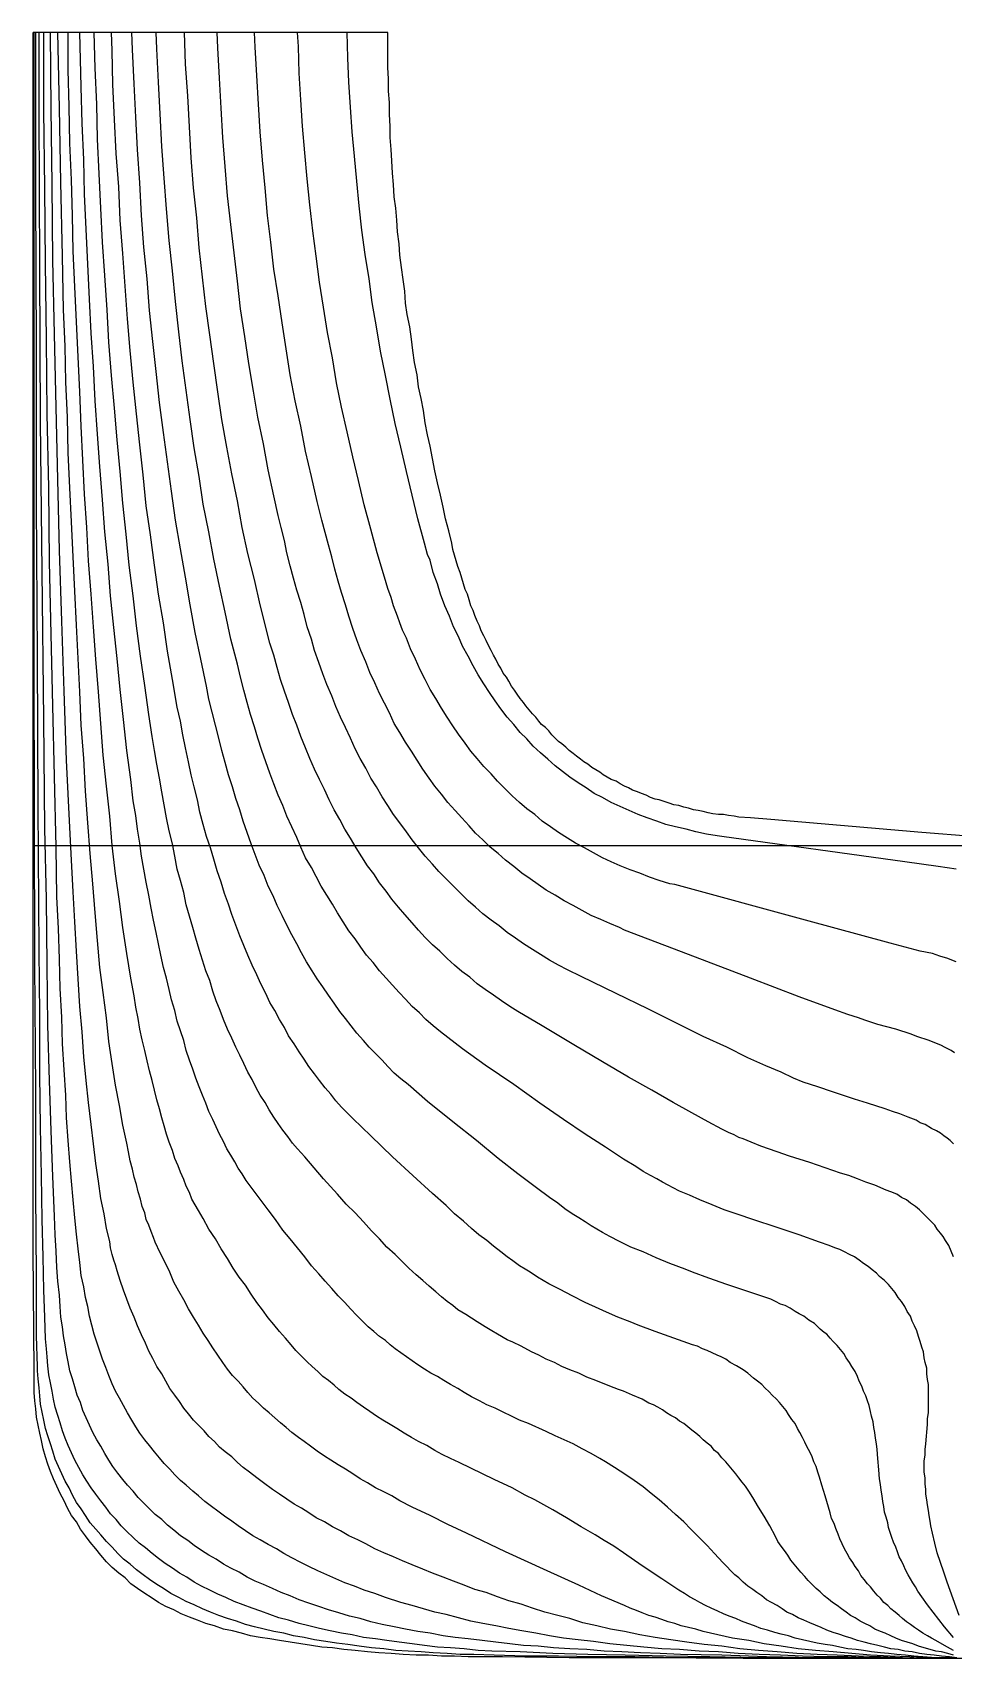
# Model space of a CAD drawing. Header units: metres. Extents: x -11.6 to 11.6, y 0 to 20.
# Drawn here: x -11.56 to -0.23, y 0 to 20 of the extents above; entities that cross this region are included whole.
import ezdxf

# ---------------------------------------------------------------- set-up
doc = ezdxf.new("R2010")
doc.units = ezdxf.units.M

msp = doc.modelspace()

# ---------------------------------------------------------------- linework, layer by layer
at = {"layer": 'EDGES', "color": 253}
for points in [[(-7.19, 20), (-7.26, 20), (-7.33, 20), (-7.4, 20), (-7.47, 20), (-7.53, 20), (-7.6, 20), (-7.66, 20), (-7.73, 20), (-7.79, 20), (-7.85, 20), (-7.91, 20), (-7.97, 20), (-8.03, 20), (-8.09, 20), (-8.15, 20), (-8.21, 20), (-8.26, 20), (-8.32, 20), (-8.37, 20), (-8.43, 20), (-8.48, 20), (-8.53, 20), (-8.58, 20), (-8.63, 20), (-8.68, 20), (-8.73, 20), (-8.78, 20), (-8.83, 20), (-8.87, 20), (-8.92, 20), (-8.97, 20), (-9.01, 20), (-9.06, 20), (-9.1, 20), (-9.14, 20), (-9.18, 20), (-9.23, 20), (-9.27, 20), (-9.31, 20), (-9.35, 20), (-9.39, 20), (-9.42, 20), (-9.46, 20), (-9.5, 20), (-9.54, 20), (-9.57, 20), (-9.61, 20), (-9.64, 20), (-9.68, 20), (-9.71, 20), (-9.74, 20), (-9.78, 20), (-9.81, 20), (-9.84, 20), (-9.87, 20), (-9.9, 20), (-9.93, 20), (-9.96, 20), (-9.99, 20), (-10.02, 20), (-10.05, 20), (-10.07, 20), (-10.1, 20), (-10.13, 20), (-10.15, 20), (-10.18, 20), (-10.21, 20), (-10.23, 20), (-10.25, 20), (-10.28, 20), (-10.3, 20), (-10.33, 20), (-10.35, 20), (-10.37, 20), (-10.39, 20), (-10.41, 20), (-10.44, 20), (-10.46, 20), (-10.48, 20), (-10.5, 20), (-10.52, 20), (-10.54, 20), (-10.56, 20), (-10.58, 20), (-10.61, 20), (-10.65, 20), (-10.68, 20), (-10.71, 20), (-10.75, 20), (-10.78, 20), (-10.81, 20), (-10.83, 20), (-10.86, 20), (-10.89, 20), (-10.91, 20), (-10.94, 20), (-10.96, 20), (-10.98, 20), (-11.01, 20), (-11.03, 20), (-11.05, 20), (-11.07, 20), (-11.09, 20), (-11.1, 20), (-11.12, 20), (-11.14, 20), (-11.15, 20), (-11.17, 20), (-11.19, 20), (-11.2, 20), (-11.21, 20), (-11.23, 20), (-11.24, 20), (-11.25, 20), (-11.27, 20), (-11.28, 20), (-11.3, 20), (-11.32, 20), (-11.34, 20), (-11.36, 20), (-11.38, 20), (-11.39, 20), (-11.41, 20), (-11.42, 20), (-11.43, 20), (-11.45, 20), (-11.46, 20), (-11.47, 20), (-11.48, 20), (-11.48, 20), (-11.49, 20), (-11.5, 20), (-11.51, 20), (-11.51, 20), (-11.52, 20), (-11.52, 20), (-11.53, 20), (-11.53, 20), (-11.53, 20), (-11.54, 20), (-11.54, 20), (-11.54, 20), (-11.54, 20), (-11.55, 20), (-11.55, 20), (-11.55, 20), (-11.55, 20), (-11.55, 20)], [(0, 10.11), (-0.62, 10.16), (-2.48, 10.32), (-2.73, 10.34), (-2.87, 10.35), (-2.93, 10.36), (-3, 10.37), (-3.06, 10.38), (-3.12, 10.38), (-3.19, 10.39), (-3.25, 10.4), (-3.31, 10.42), (-3.37, 10.43), (-3.43, 10.44), (-3.49, 10.46), (-3.55, 10.47), (-3.61, 10.49), (-3.67, 10.5), (-3.73, 10.52), (-3.79, 10.54), (-3.85, 10.56), (-3.9, 10.57), (-3.96, 10.59), (-4.01, 10.62), (-4.07, 10.64), (-4.12, 10.66), (-4.18, 10.68), (-4.23, 10.71), (-4.28, 10.73), (-4.33, 10.76), (-4.38, 10.79), (-4.44, 10.81), (-4.49, 10.84), (-4.54, 10.87), (-4.58, 10.9), (-4.63, 10.93), (-4.68, 10.96), (-4.73, 11), (-4.78, 11.03), (-4.82, 11.06), (-4.87, 11.1), (-4.91, 11.13), (-4.96, 11.17), (-5, 11.21), (-5.05, 11.25), (-5.09, 11.28), (-5.13, 11.32), (-5.17, 11.36), (-5.21, 11.41), (-5.25, 11.45), (-5.3, 11.49), (-5.33, 11.53), (-5.37, 11.58), (-5.41, 11.62), (-5.45, 11.67), (-5.49, 11.72), (-5.52, 11.76), (-5.56, 11.81), (-5.6, 11.86), (-5.63, 11.91), (-5.67, 11.96), (-5.7, 12.02), (-5.73, 12.07), (-5.77, 12.12), (-5.8, 12.18), (-5.83, 12.23), (-5.86, 12.29), (-5.89, 12.34), (-5.92, 12.4), (-5.95, 12.46), (-5.98, 12.52), (-6.01, 12.58), (-6.04, 12.64), (-6.06, 12.7), (-6.09, 12.76), (-6.12, 12.83), (-6.14, 12.89), (-6.17, 12.95), (-6.19, 13.02), (-6.21, 13.09), (-6.24, 13.15), (-6.26, 13.22), (-6.28, 13.29), (-6.3, 13.36), (-6.33, 13.43), (-6.35, 13.5), (-6.37, 13.57), (-6.39, 13.64), (-6.4, 13.72), (-6.44, 13.87), (-6.48, 14.02), (-6.51, 14.16), (-6.54, 14.31), (-6.58, 14.46), (-6.61, 14.61), (-6.64, 14.76), (-6.67, 14.91), (-6.7, 15.05), (-6.73, 15.2), (-6.75, 15.35), (-6.78, 15.5), (-6.81, 15.64), (-6.83, 15.79), (-6.86, 15.94), (-6.88, 16.09), (-6.9, 16.23), (-6.92, 16.38), (-6.95, 16.53), (-6.97, 16.67), (-6.98, 16.82), (-7, 16.96), (-7.02, 17.11), (-7.04, 17.26), (-7.05, 17.4), (-7.07, 17.55), (-7.08, 17.69), (-7.09, 17.84), (-7.11, 17.98), (-7.12, 18.13), (-7.13, 18.27), (-7.14, 18.42), (-7.15, 18.56), (-7.16, 18.71), (-7.16, 18.85), (-7.17, 18.99), (-7.17, 19.14), (-7.18, 19.28), (-7.18, 19.43), (-7.19, 19.57), (-7.19, 19.71), (-7.19, 19.86), (-7.19, 20)]]:
    msp.add_lwpolyline(points, dxfattribs=at)
at = {"layer": 'GRID', "color": 2}
msp.add_lwpolyline([(-11.56, 10), (11.56, 10)], dxfattribs=at)
at = {"layer": 'ST17', "color": 80}
msp.add_lwpolyline([(-0.23, 4.94), (-0.26, 5.01), (-0.29, 5.08), (-0.33, 5.14), (-0.36, 5.19), (-0.39, 5.23), (-0.43, 5.28), (-0.46, 5.33), (-0.5, 5.37), (-0.55, 5.42), (-0.6, 5.47), (-0.65, 5.52), (-0.7, 5.56), (-0.76, 5.6), (-0.81, 5.64), (-0.87, 5.67), (-0.93, 5.71), (-1, 5.74), (-1.06, 5.76), (-1.2, 5.82), (-1.31, 5.86), (-1.41, 5.9), (-1.52, 5.94), (-1.62, 5.97), (-2, 6.1), (-2.25, 6.18), (-2.4, 6.23), (-2.6, 6.3), (-2.72, 6.35), (-2.82, 6.39), (-2.87, 6.41), (-2.93, 6.44), (-3, 6.47), (-3.08, 6.51), (-3.25, 6.6), (-3.45, 6.71), (-3.68, 6.84), (-3.94, 6.99), (-4.23, 7.15), (-4.55, 7.34), (-4.9, 7.55), (-5.29, 7.78), (-5.59, 7.96), (-5.69, 8.02), (-5.79, 8.09), (-5.89, 8.16), (-5.99, 8.23), (-6.09, 8.3), (-6.18, 8.38), (-6.28, 8.45), (-6.37, 8.53), (-6.46, 8.61), (-6.55, 8.7), (-6.64, 8.78), (-6.73, 8.87), (-6.81, 8.96), (-6.89, 9.05), (-6.98, 9.15), (-7.06, 9.24), (-7.14, 9.34), (-7.21, 9.44), (-7.29, 9.54), (-7.36, 9.65), (-7.44, 9.75), (-7.51, 9.86), (-7.58, 9.97), (-7.65, 10.09), (-7.72, 10.2), (-7.78, 10.32), (-7.85, 10.44), (-7.91, 10.56), (-7.97, 10.69), (-8.03, 10.81), (-8.09, 10.94), (-8.15, 11.07), (-8.2, 11.2), (-8.26, 11.34), (-8.31, 11.48), (-8.36, 11.61), (-8.41, 11.76), (-8.46, 11.9), (-8.51, 12.04), (-8.55, 12.19), (-8.59, 12.34), (-8.64, 12.49), (-8.68, 12.65), (-8.72, 12.8), (-8.76, 12.96), (-8.83, 13.27), (-8.91, 13.59), (-8.98, 13.91), (-9.04, 14.24), (-9.11, 14.57), (-9.17, 14.9), (-9.23, 15.24), (-9.28, 15.58), (-9.33, 15.93), (-9.38, 16.28), (-9.43, 16.63), (-9.47, 16.99), (-9.51, 17.35), (-9.54, 17.72), (-9.58, 18.09), (-9.61, 18.46), (-9.63, 18.84), (-9.65, 19.22), (-9.68, 19.61), (-9.69, 20)], dxfattribs=at)
at = {"layer": 'ST18', "color": 80}
msp.add_lwpolyline([(-0.16, 0.53), (-0.31, 0.94), (-0.35, 1.06), (-0.39, 1.18), (-0.43, 1.3), (-0.46, 1.42), (-0.49, 1.54), (-0.51, 1.63), (-0.52, 1.69), (-0.53, 1.76), (-0.54, 1.82), (-0.55, 1.89), (-0.56, 1.95), (-0.57, 2.02), (-0.57, 2.08), (-0.58, 2.15), (-0.58, 2.22), (-0.59, 2.29), (-0.59, 2.36), (-0.59, 2.43), (-0.58, 2.5), (-0.58, 2.57), (-0.57, 2.64), (-0.55, 2.88), (-0.55, 2.95), (-0.54, 3.02), (-0.54, 3.09), (-0.54, 3.16), (-0.54, 3.23), (-0.54, 3.3), (-0.54, 3.37), (-0.55, 3.43), (-0.56, 3.5), (-0.56, 3.57), (-0.58, 3.64), (-0.59, 3.7), (-0.6, 3.77), (-0.62, 3.83), (-0.64, 3.9), (-0.66, 3.96), (-0.68, 4.03), (-0.71, 4.09), (-0.74, 4.15), (-0.76, 4.21), (-0.8, 4.27), (-0.83, 4.33), (-0.87, 4.39), (-0.91, 4.44), (-0.95, 4.5), (-0.99, 4.55), (-1.03, 4.6), (-1.08, 4.65), (-1.14, 4.7), (-1.18, 4.74), (-1.23, 4.78), (-1.28, 4.82), (-1.34, 4.86), (-1.39, 4.9), (-1.45, 4.94), (-1.51, 4.97), (-1.57, 5), (-1.63, 5.03), (-1.69, 5.05), (-1.76, 5.08), (-1.88, 5.12), (-2.13, 5.21), (-2.4, 5.3), (-2.7, 5.4), (-2.88, 5.46), (-3.05, 5.52), (-3.2, 5.58), (-3.35, 5.64), (-3.48, 5.7), (-3.6, 5.75), (-3.68, 5.79), (-3.74, 5.82), (-3.81, 5.86), (-3.88, 5.9), (-3.96, 5.94), (-4.05, 5.99), (-4.14, 6.05), (-4.29, 6.14), (-4.51, 6.29), (-4.76, 6.45), (-5.03, 6.63), (-5.32, 6.83), (-5.64, 7.06), (-5.99, 7.3), (-6.27, 7.5), (-6.36, 7.57), (-6.45, 7.64), (-6.54, 7.71), (-6.63, 7.78), (-6.72, 7.86), (-6.8, 7.94), (-6.89, 8.02), (-6.97, 8.11), (-7.05, 8.19), (-7.13, 8.28), (-7.21, 8.37), (-7.29, 8.46), (-7.37, 8.56), (-7.45, 8.65), (-7.52, 8.75), (-7.59, 8.85), (-7.67, 8.95), (-7.74, 9.06), (-7.81, 9.17), (-7.87, 9.28), (-7.94, 9.39), (-8.01, 9.5), (-8.07, 9.62), (-8.13, 9.73), (-8.2, 9.85), (-8.26, 9.98), (-8.31, 10.1), (-8.37, 10.23), (-8.43, 10.36), (-8.48, 10.49), (-8.54, 10.62), (-8.59, 10.76), (-8.64, 10.89), (-8.69, 11.03), (-8.74, 11.17), (-8.79, 11.32), (-8.83, 11.46), (-8.88, 11.61), (-8.92, 11.76), (-8.96, 11.91), (-9, 12.07), (-9.04, 12.23), (-9.12, 12.54), (-9.19, 12.87), (-9.26, 13.19), (-9.33, 13.52), (-9.39, 13.86), (-9.46, 14.2), (-9.51, 14.54), (-9.57, 14.89), (-9.62, 15.24), (-9.67, 15.6), (-9.72, 15.96), (-9.76, 16.32), (-9.8, 16.69), (-9.84, 17.07), (-9.88, 17.44), (-9.91, 17.83), (-9.94, 18.21), (-9.97, 18.6), (-9.99, 19), (-10.01, 19.39), (-10.03, 19.8), (-10.04, 20)], dxfattribs=at)
at = {"layer": 'ST19', "color": 80}
msp.add_lwpolyline([(-0.23, 0.26), (-0.34, 0.39), (-0.41, 0.48), (-0.48, 0.57), (-0.55, 0.66), (-0.62, 0.76), (-0.67, 0.83), (-0.7, 0.88), (-0.73, 0.93), (-0.76, 0.98), (-0.79, 1.03), (-0.82, 1.09), (-0.84, 1.14), (-0.87, 1.2), (-0.9, 1.25), (-0.92, 1.31), (-0.94, 1.37), (-0.97, 1.43), (-0.99, 1.49), (-1.01, 1.55), (-1.03, 1.61), (-1.04, 1.67), (-1.06, 1.74), (-1.08, 1.8), (-1.09, 1.87), (-1.1, 1.93), (-1.11, 2), (-1.12, 2.07), (-1.13, 2.14), (-1.14, 2.21), (-1.15, 2.32), (-1.16, 2.46), (-1.17, 2.57), (-1.18, 2.64), (-1.19, 2.71), (-1.2, 2.78), (-1.21, 2.84), (-1.22, 2.91), (-1.24, 2.98), (-1.25, 3.04), (-1.27, 3.11), (-1.29, 3.17), (-1.31, 3.23), (-1.34, 3.29), (-1.36, 3.35), (-1.39, 3.41), (-1.41, 3.47), (-1.44, 3.53), (-1.48, 3.59), (-1.51, 3.64), (-1.55, 3.7), (-1.58, 3.75), (-1.62, 3.8), (-1.66, 3.85), (-1.71, 3.9), (-1.75, 3.94), (-1.79, 3.99), (-1.82, 4.01), (-1.87, 4.05), (-1.9, 4.08), (-1.94, 4.12), (-2.01, 4.16), (-2.07, 4.21), (-2.13, 4.24), (-2.18, 4.27), (-2.24, 4.31), (-2.3, 4.34), (-2.36, 4.36), (-2.42, 4.39), (-2.48, 4.42), (-2.54, 4.44), (-3.02, 4.6), (-3.24, 4.68), (-3.44, 4.75), (-3.53, 4.79), (-3.72, 4.86), (-3.89, 4.93), (-4.05, 5), (-4.2, 5.06), (-4.34, 5.13), (-4.46, 5.19), (-4.55, 5.24), (-4.62, 5.28), (-4.69, 5.32), (-4.76, 5.37), (-4.84, 5.42), (-4.92, 5.47), (-5.01, 5.53), (-5.1, 5.6), (-5.2, 5.67), (-5.36, 5.79), (-5.59, 5.96), (-5.83, 6.15), (-6.1, 6.37), (-6.39, 6.6), (-6.7, 6.85), (-6.94, 7.06), (-7.03, 7.13), (-7.11, 7.2), (-7.19, 7.28), (-7.26, 7.36), (-7.34, 7.44), (-7.42, 7.52), (-7.49, 7.6), (-7.57, 7.69), (-7.64, 7.78), (-7.71, 7.87), (-7.78, 7.96), (-7.85, 8.06), (-7.92, 8.16), (-7.99, 8.26), (-8.06, 8.36), (-8.12, 8.46), (-8.19, 8.57), (-8.25, 8.68), (-8.31, 8.79), (-8.37, 8.9), (-8.43, 9.02), (-8.49, 9.14), (-8.55, 9.26), (-8.6, 9.38), (-8.66, 9.5), (-8.71, 9.63), (-8.77, 9.76), (-8.82, 9.89), (-8.87, 10.02), (-8.92, 10.16), (-8.97, 10.3), (-9.01, 10.44), (-9.06, 10.58), (-9.1, 10.72), (-9.15, 10.87), (-9.19, 11.02), (-9.23, 11.17), (-9.27, 11.32), (-9.31, 11.48), (-9.35, 11.64), (-9.39, 11.8), (-9.42, 11.96), (-9.49, 12.29), (-9.56, 12.62), (-9.62, 12.96), (-9.68, 13.3), (-9.74, 13.65), (-9.8, 14), (-9.85, 14.36), (-9.9, 14.72), (-9.95, 15.08), (-10, 15.45), (-10.04, 15.83), (-10.08, 16.2), (-10.12, 16.58), (-10.15, 16.97), (-10.19, 17.36), (-10.22, 17.75), (-10.24, 18.15), (-10.27, 18.56), (-10.29, 18.96), (-10.31, 19.37), (-10.33, 19.79), (-10.34, 20)], dxfattribs=at)
at = {"layer": 'ST20', "color": 80}
msp.add_lwpolyline([(-0.23, 6.33), (-0.25, 6.35), (-0.27, 6.37), (-0.31, 6.4), (-0.35, 6.43), (-0.39, 6.46), (-0.44, 6.49), (-0.5, 6.52), (-0.58, 6.57), (-0.64, 6.59), (-0.69, 6.62), (-0.79, 6.66), (-0.89, 6.7), (-0.98, 6.73), (-1.07, 6.76), (-1.29, 6.83), (-1.45, 6.88), (-1.72, 6.97), (-1.9, 7.03), (-1.99, 7.06), (-2.08, 7.09), (-2.2, 7.14), (-2.35, 7.21), (-2.54, 7.29), (-2.76, 7.39), (-3.02, 7.52), (-3.31, 7.65), (-3.63, 7.81), (-3.99, 7.99), (-4.38, 8.18), (-4.81, 8.39), (-4.98, 8.47), (-5.09, 8.53), (-5.2, 8.59), (-5.31, 8.66), (-5.41, 8.72), (-5.52, 8.79), (-5.62, 8.86), (-5.72, 8.93), (-5.82, 9.01), (-5.92, 9.08), (-6.02, 9.16), (-6.11, 9.24), (-6.2, 9.32), (-6.29, 9.41), (-6.38, 9.5), (-6.47, 9.59), (-6.56, 9.68), (-6.64, 9.77), (-6.73, 9.87), (-6.81, 9.97), (-6.89, 10.07), (-6.96, 10.17), (-7.04, 10.28), (-7.12, 10.38), (-7.19, 10.49), (-7.26, 10.6), (-7.33, 10.72), (-7.4, 10.83), (-7.46, 10.95), (-7.53, 11.07), (-7.59, 11.19), (-7.65, 11.32), (-7.71, 11.45), (-7.77, 11.58), (-7.83, 11.71), (-7.88, 11.84), (-7.94, 11.98), (-7.99, 12.11), (-8.04, 12.25), (-8.09, 12.4), (-8.13, 12.54), (-8.18, 12.69), (-8.22, 12.84), (-8.26, 12.99), (-8.31, 13.14), (-8.35, 13.29), (-8.39, 13.44), (-8.43, 13.6), (-8.46, 13.75), (-8.5, 13.91), (-8.54, 14.06), (-8.59, 14.3), (-8.66, 14.62), (-8.72, 14.94), (-8.79, 15.27), (-8.84, 15.59), (-8.9, 15.93), (-8.95, 16.26), (-9, 16.6), (-9.04, 16.94), (-9.08, 17.29), (-9.12, 17.64), (-9.16, 17.99), (-9.19, 18.35), (-9.22, 18.71), (-9.24, 19.07), (-9.26, 19.44), (-9.28, 19.81), (-9.29, 20)], dxfattribs=at)
at = {"layer": 'ST21', "color": 80}
msp.add_lwpolyline([(-0.2, 9.71), (-0.42, 9.74), (-0.83, 9.8), (-3.08, 10.11), (-3.14, 10.12), (-3.27, 10.14), (-3.4, 10.17), (-3.52, 10.2), (-3.65, 10.23), (-3.77, 10.26), (-3.88, 10.3), (-4, 10.34), (-4.11, 10.38), (-4.22, 10.43), (-4.33, 10.48), (-4.44, 10.53), (-4.55, 10.59), (-4.65, 10.64), (-4.75, 10.71), (-4.85, 10.77), (-4.95, 10.84), (-5.04, 10.91), (-5.13, 10.98), (-5.22, 11.06), (-5.31, 11.14), (-5.4, 11.22), (-5.48, 11.31), (-5.56, 11.39), (-5.64, 11.49), (-5.72, 11.58), (-5.8, 11.68), (-5.87, 11.78), (-5.94, 11.88), (-6.01, 11.99), (-6.08, 12.1), (-6.14, 12.21), (-6.2, 12.33), (-6.27, 12.45), (-6.32, 12.57), (-6.38, 12.69), (-6.43, 12.82), (-6.49, 12.95), (-6.54, 13.09), (-6.58, 13.22), (-6.63, 13.36), (-6.67, 13.51), (-6.7, 13.58), (-6.74, 13.72), (-6.82, 14.02), (-6.89, 14.31), (-6.96, 14.6), (-7.03, 14.9), (-7.1, 15.19), (-7.16, 15.49), (-7.22, 15.78), (-7.28, 16.08), (-7.33, 16.38), (-7.38, 16.68), (-7.42, 16.97), (-7.47, 17.27), (-7.51, 17.57), (-7.54, 17.87), (-7.57, 18.17), (-7.6, 18.48), (-7.63, 18.78), (-7.65, 19.08), (-7.67, 19.39), (-7.68, 19.69), (-7.69, 20)], dxfattribs=at)
at = {"layer": 'ST22', "color": 80}
msp.add_lwpolyline([(-0.2, 8.57), (-0.25, 8.59), (-0.3, 8.61), (-0.4, 8.64), (-0.49, 8.67), (-0.64, 8.7), (-1.01, 8.8), (-2.05, 9.08), (-3.66, 9.52), (-3.72, 9.53), (-3.85, 9.57), (-3.97, 9.61), (-4.09, 9.66), (-4.21, 9.7), (-4.33, 9.75), (-4.44, 9.8), (-4.55, 9.85), (-4.66, 9.91), (-4.77, 9.97), (-4.88, 10.03), (-4.98, 10.09), (-5.09, 10.16), (-5.19, 10.23), (-5.29, 10.3), (-5.38, 10.38), (-5.48, 10.45), (-5.57, 10.53), (-5.66, 10.61), (-5.75, 10.7), (-5.84, 10.79), (-5.92, 10.88), (-6.01, 10.97), (-6.09, 11.07), (-6.17, 11.16), (-6.24, 11.26), (-6.32, 11.37), (-6.39, 11.47), (-6.46, 11.58), (-6.53, 11.69), (-6.6, 11.81), (-6.67, 11.92), (-6.73, 12.04), (-6.79, 12.16), (-6.85, 12.29), (-6.91, 12.42), (-6.96, 12.55), (-7.01, 12.65), (-7.04, 12.74), (-7.07, 12.82), (-7.12, 12.95), (-7.15, 13.05), (-7.19, 13.16), (-7.23, 13.3), (-7.32, 13.6), (-7.4, 13.89), (-7.48, 14.19), (-7.55, 14.49), (-7.62, 14.78), (-7.69, 15.09), (-7.76, 15.39), (-7.82, 15.69), (-7.87, 16), (-7.93, 16.31), (-7.98, 16.62), (-8.03, 16.93), (-8.07, 17.25), (-8.11, 17.56), (-8.15, 17.88), (-8.18, 18.2), (-8.21, 18.52), (-8.24, 18.85), (-8.26, 19.17), (-8.28, 19.5), (-8.29, 19.83), (-8.3, 20)], dxfattribs=at)
at = {"layer": 'ST23', "color": 80}
msp.add_lwpolyline([(-0.22, 7.45), (-0.26, 7.48), (-0.3, 7.5), (-0.34, 7.52), (-0.38, 7.54), (-0.53, 7.6), (-0.68, 7.65), (-0.75, 7.68), (-0.94, 7.74), (-1.16, 7.8), (-1.32, 7.85), (-1.4, 7.88), (-1.53, 7.92), (-1.69, 7.98), (-2.13, 8.14), (-2.73, 8.37), (-3.49, 8.66), (-4.28, 8.96), (-4.34, 8.99), (-4.46, 9.04), (-4.57, 9.09), (-4.69, 9.14), (-4.8, 9.2), (-4.91, 9.26), (-5.02, 9.32), (-5.13, 9.39), (-5.24, 9.45), (-5.34, 9.52), (-5.44, 9.59), (-5.54, 9.66), (-5.64, 9.74), (-5.74, 9.82), (-5.83, 9.9), (-5.93, 9.98), (-6.02, 10.07), (-6.11, 10.15), (-6.19, 10.24), (-6.28, 10.34), (-6.36, 10.43), (-6.45, 10.53), (-6.53, 10.63), (-6.61, 10.73), (-6.68, 10.83), (-6.76, 10.94), (-6.83, 11.05), (-6.9, 11.16), (-6.97, 11.27), (-7.04, 11.39), (-7.11, 11.5), (-7.17, 11.63), (-7.23, 11.75), (-7.29, 11.87), (-7.35, 12), (-7.41, 12.13), (-7.46, 12.26), (-7.52, 12.4), (-7.57, 12.53), (-7.62, 12.67), (-7.67, 12.82), (-7.71, 12.96), (-7.76, 13.11), (-7.8, 13.25), (-7.84, 13.4), (-7.88, 13.55), (-7.92, 13.7), (-7.96, 13.85), (-8, 14), (-8.06, 14.23), (-8.13, 14.54), (-8.2, 14.85), (-8.26, 15.16), (-8.33, 15.47), (-8.39, 15.79), (-8.44, 16.11), (-8.49, 16.43), (-8.54, 16.76), (-8.59, 17.09), (-8.63, 17.42), (-8.67, 17.75), (-8.7, 18.09), (-8.73, 18.43), (-8.76, 18.78), (-8.78, 19.12), (-8.8, 19.47), (-8.82, 19.82), (-8.83, 20)], dxfattribs=at)
at = {"layer": 'ST24', "color": 80}
msp.add_lwpolyline([(-0.23, 0.1), (-0.34, 0.16), (-0.45, 0.22), (-0.5, 0.25), (-0.55, 0.28), (-0.61, 0.31), (-0.66, 0.35), (-0.71, 0.38), (-0.76, 0.42), (-0.81, 0.45), (-0.86, 0.49), (-0.9, 0.53), (-0.95, 0.57), (-1, 0.61), (-1.04, 0.65), (-1.09, 0.69), (-1.13, 0.74), (-1.17, 0.78), (-1.21, 0.83), (-1.25, 0.88), (-1.29, 0.92), (-1.33, 0.97), (-1.37, 1.02), (-1.4, 1.08), (-1.44, 1.13), (-1.47, 1.18), (-1.51, 1.24), (-1.54, 1.29), (-1.57, 1.35), (-1.6, 1.41), (-1.63, 1.47), (-1.65, 1.53), (-1.68, 1.6), (-1.7, 1.66), (-1.73, 1.72), (-1.75, 1.79), (-1.77, 1.86), (-1.81, 2), (-1.85, 2.13), (-1.88, 2.23), (-1.9, 2.29), (-1.92, 2.36), (-1.95, 2.42), (-1.97, 2.48), (-2, 2.54), (-2.03, 2.6), (-2.06, 2.66), (-2.09, 2.72), (-2.12, 2.78), (-2.15, 2.83), (-2.18, 2.89), (-2.22, 2.94), (-2.26, 3), (-2.29, 3.05), (-2.33, 3.1), (-2.37, 3.15), (-2.41, 3.19), (-2.46, 3.24), (-2.5, 3.28), (-2.55, 3.33), (-2.59, 3.37), (-2.64, 3.41), (-2.69, 3.45), (-2.76, 3.51), (-2.82, 3.55), (-2.9, 3.6), (-2.98, 3.64), (-3.03, 3.68), (-3.09, 3.71), (-3.14, 3.73), (-3.2, 3.76), (-3.26, 3.79), (-3.32, 3.81), (-3.38, 3.84), (-3.44, 3.86), (-3.67, 3.94), (-3.9, 4.02), (-4.11, 4.1), (-4.21, 4.14), (-4.36, 4.2), (-4.5, 4.26), (-4.59, 4.3), (-4.76, 4.38), (-4.92, 4.46), (-5.07, 4.54), (-5.21, 4.61), (-5.35, 4.69), (-5.44, 4.75), (-5.5, 4.79), (-5.57, 4.83), (-5.65, 4.89), (-5.72, 4.94), (-5.8, 5), (-5.89, 5.07), (-5.97, 5.14), (-6.07, 5.21), (-6.16, 5.29), (-6.26, 5.38), (-6.37, 5.47), (-6.47, 5.57), (-6.64, 5.72), (-6.88, 5.94), (-7.13, 6.17), (-7.4, 6.43), (-7.62, 6.64), (-7.69, 6.71), (-7.76, 6.78), (-7.83, 6.86), (-7.89, 6.94), (-7.96, 7.02), (-8.03, 7.11), (-8.09, 7.19), (-8.16, 7.28), (-8.22, 7.37), (-8.28, 7.46), (-8.34, 7.56), (-8.41, 7.66), (-8.46, 7.76), (-8.52, 7.86), (-8.58, 7.97), (-8.64, 8.07), (-8.69, 8.18), (-8.75, 8.3), (-8.8, 8.41), (-8.86, 8.53), (-8.91, 8.65), (-8.96, 8.77), (-9.01, 8.89), (-9.06, 9.02), (-9.11, 9.15), (-9.15, 9.28), (-9.2, 9.41), (-9.24, 9.55), (-9.29, 9.69), (-9.33, 9.83), (-9.37, 9.97), (-9.42, 10.11), (-9.46, 10.26), (-9.5, 10.41), (-9.53, 10.56), (-9.57, 10.72), (-9.61, 10.87), (-9.64, 11.03), (-9.68, 11.2), (-9.71, 11.36), (-9.74, 11.53), (-9.78, 11.7), (-9.84, 12.04), (-9.9, 12.39), (-9.95, 12.74), (-10.01, 13.09), (-10.06, 13.45), (-10.11, 13.82), (-10.16, 14.18), (-10.2, 14.56), (-10.24, 14.93), (-10.28, 15.31), (-10.32, 15.7), (-10.36, 16.09), (-10.39, 16.48), (-10.42, 16.88), (-10.45, 17.28), (-10.48, 17.69), (-10.5, 18.1), (-10.53, 18.51), (-10.55, 18.93), (-10.57, 19.36), (-10.58, 19.78), (-10.59, 20)], dxfattribs=at)
at = {"layer": 'ST25', "color": 80}
msp.add_lwpolyline([(0, 0), (-0.29, 0), (-0.58, 0), (-0.86, 0.01), (-1.13, 0.02), (-1.4, 0.03), (-1.66, 0.04), (-1.91, 0.05), (-2.16, 0.06), (-2.4, 0.08), (-2.63, 0.1), (-2.86, 0.12), (-3.08, 0.15), (-3.3, 0.17), (-3.51, 0.2), (-3.71, 0.23), (-3.9, 0.26), (-4.09, 0.29), (-4.28, 0.33), (-4.45, 0.36), (-4.62, 0.4), (-4.79, 0.44), (-4.95, 0.49), (-5.1, 0.53), (-5.26, 0.57), (-5.41, 0.62), (-5.55, 0.67), (-5.7, 0.71), (-5.84, 0.76), (-5.98, 0.81), (-6.12, 0.85), (-6.25, 0.9), (-6.38, 0.95), (-6.51, 1), (-6.64, 1.05), (-6.76, 1.1), (-6.89, 1.15), (-7.01, 1.2), (-7.12, 1.25), (-7.24, 1.3), (-7.35, 1.35), (-7.46, 1.41), (-7.56, 1.46), (-7.67, 1.51), (-7.77, 1.57), (-7.87, 1.62), (-7.97, 1.68), (-8.07, 1.73), (-8.16, 1.79), (-8.25, 1.85), (-8.34, 1.9), (-8.43, 1.96), (-8.52, 2.02), (-8.61, 2.08), (-8.72, 2.16), (-8.8, 2.22), (-8.89, 2.29), (-8.97, 2.35), (-9.04, 2.41), (-9.11, 2.48), (-9.19, 2.54), (-9.26, 2.6), (-9.32, 2.67), (-9.39, 2.73), (-9.45, 2.8), (-9.51, 2.86), (-9.58, 2.93), (-9.64, 3.01), (-9.7, 3.08), (-9.75, 3.16), (-9.81, 3.24), (-9.87, 3.32), (-9.92, 3.41), (-9.97, 3.5), (-10.03, 3.59), (-10.08, 3.69), (-10.13, 3.78), (-10.17, 3.88), (-10.22, 3.98), (-10.27, 4.09), (-10.31, 4.2), (-10.36, 4.31), (-10.4, 4.42), (-10.44, 4.53), (-10.48, 4.65), (-10.52, 4.77), (-10.54, 4.84), (-10.56, 4.9), (-10.58, 4.97), (-10.6, 5.05), (-10.61, 5.13), (-10.65, 5.29), (-10.68, 5.47), (-10.72, 5.66), (-10.75, 5.87), (-10.78, 6.09), (-10.81, 6.33), (-10.84, 6.57), (-10.87, 6.84), (-10.9, 7.11), (-10.93, 7.4), (-10.95, 7.71), (-10.98, 8.02), (-11, 8.36), (-11.02, 8.7), (-11.04, 9.06), (-11.06, 9.43), (-11.08, 9.82), (-11.1, 10.22), (-11.14, 11.05), (-11.17, 11.9), (-11.2, 12.76), (-11.23, 13.63), (-11.25, 14.5), (-11.27, 15.39), (-11.29, 16.29), (-11.31, 17.2), (-11.32, 18.13), (-11.33, 19.06), (-11.34, 20)], dxfattribs=at)
at = {"layer": 'ST26', "color": 80}
msp.add_lwpolyline([(0, 0), (-0.32, 0), (-0.63, 0), (-0.94, 0.01), (-1.24, 0.01), (-1.53, 0.02), (-1.81, 0.02), (-2.09, 0.03), (-2.36, 0.04), (-2.62, 0.05), (-2.88, 0.06), (-3.12, 0.08), (-3.36, 0.09), (-3.6, 0.11), (-3.82, 0.12), (-4.04, 0.14), (-4.25, 0.16), (-4.46, 0.18), (-4.66, 0.21), (-4.85, 0.23), (-5.03, 0.25), (-5.2, 0.28), (-5.37, 0.31), (-5.54, 0.34), (-5.7, 0.37), (-5.86, 0.4), (-6.02, 0.43), (-6.17, 0.46), (-6.32, 0.5), (-6.47, 0.54), (-6.61, 0.57), (-6.75, 0.61), (-6.89, 0.65), (-7.03, 0.69), (-7.22, 0.75), (-7.35, 0.8), (-7.48, 0.84), (-7.6, 0.89), (-7.72, 0.93), (-7.83, 0.98), (-7.94, 1.03), (-8.05, 1.08), (-8.16, 1.13), (-8.26, 1.18), (-8.37, 1.24), (-8.47, 1.29), (-8.56, 1.35), (-8.66, 1.4), (-8.76, 1.46), (-8.85, 1.51), (-8.94, 1.57), (-9.03, 1.63), (-9.11, 1.69), (-9.2, 1.75), (-9.28, 1.81), (-9.36, 1.87), (-9.44, 1.93), (-9.52, 2), (-9.59, 2.06), (-9.67, 2.13), (-9.74, 2.19), (-9.81, 2.26), (-9.87, 2.33), (-9.94, 2.4), (-10, 2.47), (-10.06, 2.54), (-10.12, 2.62), (-10.18, 2.69), (-10.24, 2.77), (-10.29, 2.85), (-10.34, 2.93), (-10.39, 3.02), (-10.44, 3.11), (-10.49, 3.2), (-10.54, 3.29), (-10.58, 3.38), (-10.62, 3.48), (-10.66, 3.58), (-10.7, 3.68), (-10.73, 3.78), (-10.77, 3.89), (-10.8, 3.99), (-10.83, 4.1), (-10.86, 4.21), (-10.88, 4.33), (-10.91, 4.44), (-10.93, 4.57), (-10.96, 4.71), (-10.98, 4.87), (-11, 5.04), (-11.02, 5.22), (-11.04, 5.42), (-11.06, 5.64), (-11.08, 5.87), (-11.1, 6.11), (-11.12, 6.37), (-11.14, 6.65), (-11.15, 6.93), (-11.17, 7.24), (-11.19, 7.56), (-11.2, 7.89), (-11.22, 8.24), (-11.23, 8.6), (-11.24, 8.98), (-11.26, 9.37), (-11.27, 9.98), (-11.29, 10.85), (-11.31, 11.72), (-11.33, 12.6), (-11.35, 13.49), (-11.36, 14.4), (-11.38, 15.31), (-11.39, 16.23), (-11.4, 17.16), (-11.41, 18.09), (-11.42, 19.04), (-11.42, 20)], dxfattribs=at)
at = {"layer": 'ST27', "color": 80}
msp.add_lwpolyline([(0, 0), (-0.68, 0), (-1.33, 0.01), (-1.94, 0.01), (-2.53, 0.02), (-3.08, 0.04), (-3.59, 0.05), (-3.84, 0.06), (-4.08, 0.07), (-4.31, 0.08), (-4.53, 0.09), (-4.74, 0.11), (-4.95, 0.12), (-5.15, 0.13), (-5.34, 0.15), (-5.52, 0.16), (-5.69, 0.18), (-5.86, 0.2), (-6.03, 0.22), (-6.2, 0.24), (-6.36, 0.26), (-6.51, 0.28), (-6.67, 0.31), (-6.82, 0.33), (-6.97, 0.36), (-7.11, 0.39), (-7.26, 0.42), (-7.4, 0.45), (-7.53, 0.49), (-7.66, 0.52), (-7.79, 0.56), (-7.92, 0.6), (-8.04, 0.64), (-8.16, 0.68), (-8.28, 0.72), (-8.39, 0.77), (-8.5, 0.81), (-8.61, 0.86), (-8.72, 0.91), (-8.82, 0.95), (-8.92, 1), (-9.02, 1.06), (-9.12, 1.11), (-9.21, 1.16), (-9.3, 1.22), (-9.39, 1.27), (-9.48, 1.33), (-9.57, 1.39), (-9.65, 1.45), (-9.74, 1.51), (-9.82, 1.58), (-9.9, 1.64), (-9.97, 1.71), (-10.05, 1.77), (-10.12, 1.84), (-10.19, 1.91), (-10.26, 1.98), (-10.32, 2.06), (-10.39, 2.13), (-10.45, 2.2), (-10.51, 2.28), (-10.57, 2.36), (-10.62, 2.44), (-10.67, 2.52), (-10.72, 2.61), (-10.77, 2.69), (-10.82, 2.78), (-10.86, 2.87), (-10.9, 2.96), (-10.94, 3.05), (-10.97, 3.15), (-11.01, 3.24), (-11.04, 3.34), (-11.07, 3.44), (-11.1, 3.54), (-11.12, 3.65), (-11.14, 3.75), (-11.16, 3.86), (-11.18, 3.97), (-11.19, 4.08), (-11.21, 4.2), (-11.22, 4.33), (-11.23, 4.47), (-11.25, 4.64), (-11.26, 4.81), (-11.27, 5.01), (-11.28, 5.21), (-11.29, 5.44), (-11.31, 5.93), (-11.33, 6.49), (-11.35, 7.11), (-11.37, 7.79), (-11.38, 8.53), (-11.39, 9.34), (-11.41, 10.21), (-11.42, 11.55), (-11.44, 13.37), (-11.46, 15.22), (-11.47, 17.11), (-11.48, 19.03), (-11.48, 20)], dxfattribs=at)
at = {"layer": 'ST28', "color": 80}
msp.add_lwpolyline([(0, 0), (-0.26, 0), (-0.52, 0.01), (-0.77, 0.02), (-1.01, 0.03), (-1.25, 0.04), (-1.48, 0.06), (-1.71, 0.08), (-1.93, 0.1), (-2.14, 0.12), (-2.35, 0.15), (-2.56, 0.18), (-2.75, 0.22), (-2.95, 0.25), (-3.13, 0.29), (-3.22, 0.31), (-3.31, 0.33), (-3.4, 0.36), (-3.49, 0.38), (-3.58, 0.4), (-3.66, 0.43), (-3.74, 0.45), (-3.82, 0.48), (-3.9, 0.51), (-3.98, 0.53), (-4.06, 0.56), (-4.13, 0.59), (-4.21, 0.62), (-4.28, 0.65), (-4.56, 0.77), (-4.84, 0.9), (-5.23, 1.08), (-5.74, 1.31), (-6.22, 1.54), (-6.45, 1.65), (-6.67, 1.76), (-6.89, 1.86), (-7.04, 1.94), (-7.14, 2), (-7.24, 2.05), (-7.34, 2.1), (-7.44, 2.16), (-7.53, 2.21), (-7.62, 2.27), (-7.71, 2.33), (-7.8, 2.38), (-7.89, 2.44), (-7.97, 2.49), (-8.06, 2.55), (-8.14, 2.61), (-8.22, 2.67), (-8.29, 2.72), (-8.37, 2.78), (-8.44, 2.84), (-8.51, 2.9), (-8.58, 2.96), (-8.65, 3.02), (-8.72, 3.08), (-8.78, 3.14), (-8.85, 3.2), (-8.91, 3.27), (-8.97, 3.34), (-9.03, 3.41), (-9.1, 3.48), (-9.16, 3.56), (-9.22, 3.64), (-9.28, 3.73), (-9.34, 3.82), (-9.4, 3.91), (-9.46, 4), (-9.52, 4.1), (-9.58, 4.2), (-9.64, 4.3), (-9.7, 4.41), (-9.76, 4.52), (-9.82, 4.63), (-9.87, 4.75), (-9.93, 4.87), (-9.99, 4.99), (-10.05, 5.12), (-10.07, 5.18), (-10.1, 5.25), (-10.13, 5.33), (-10.16, 5.4), (-10.18, 5.48), (-10.21, 5.56), (-10.23, 5.65), (-10.26, 5.74), (-10.28, 5.83), (-10.31, 5.92), (-10.33, 6.02), (-10.36, 6.12), (-10.38, 6.23), (-10.4, 6.34), (-10.45, 6.56), (-10.49, 6.8), (-10.54, 7.05), (-10.58, 7.32), (-10.62, 7.59), (-10.65, 7.88), (-10.69, 8.19), (-10.73, 8.5), (-10.76, 8.83), (-10.79, 9.17), (-10.82, 9.53), (-10.85, 9.9), (-10.88, 10.28), (-10.91, 10.67), (-10.93, 11.07), (-10.96, 11.48), (-10.98, 11.89), (-11, 12.3), (-11.02, 12.71), (-11.04, 13.13), (-11.06, 13.55), (-11.08, 13.98), (-11.1, 14.4), (-11.12, 14.83), (-11.13, 15.27), (-11.15, 15.7), (-11.16, 16.14), (-11.18, 16.59), (-11.19, 17.25), (-11.21, 18.16), (-11.23, 19.07), (-11.25, 20)], dxfattribs=at)
at = {"layer": 'ST29', "color": 80}
msp.add_lwpolyline([(-0.23, 0.04), (-0.3, 0.06), (-0.38, 0.08), (-0.45, 0.09), (-0.52, 0.11), (-0.59, 0.13), (-0.66, 0.15), (-0.73, 0.18), (-0.8, 0.2), (-0.87, 0.22), (-0.94, 0.25), (-1, 0.28), (-1.07, 0.31), (-1.13, 0.33), (-1.2, 0.36), (-1.26, 0.4), (-1.32, 0.43), (-1.38, 0.46), (-1.44, 0.5), (-1.5, 0.53), (-1.55, 0.57), (-1.61, 0.61), (-1.66, 0.65), (-1.72, 0.69), (-1.77, 0.73), (-1.82, 0.77), (-1.87, 0.82), (-1.92, 0.86), (-1.97, 0.91), (-2.02, 0.96), (-2.06, 1.01), (-2.11, 1.06), (-2.15, 1.11), (-2.19, 1.16), (-2.23, 1.21), (-2.27, 1.27), (-2.31, 1.33), (-2.35, 1.38), (-2.39, 1.44), (-2.42, 1.5), (-2.49, 1.63), (-2.56, 1.75), (-2.63, 1.86), (-2.7, 1.98), (-2.75, 2.06), (-2.79, 2.12), (-2.83, 2.17), (-2.87, 2.22), (-2.91, 2.27), (-2.95, 2.32), (-2.99, 2.37), (-3.03, 2.42), (-3.08, 2.47), (-3.12, 2.52), (-3.17, 2.56), (-3.21, 2.61), (-3.26, 2.65), (-3.31, 2.69), (-3.35, 2.73), (-3.4, 2.77), (-3.45, 2.81), (-3.5, 2.85), (-3.55, 2.89), (-3.6, 2.92), (-3.65, 2.96), (-3.71, 2.99), (-3.76, 3.02), (-3.81, 3.06), (-3.87, 3.09), (-3.92, 3.12), (-3.98, 3.14), (-4.06, 3.19), (-4.18, 3.24), (-4.29, 3.29), (-4.35, 3.31), (-4.46, 3.35), (-4.63, 3.42), (-4.74, 3.46), (-4.84, 3.51), (-4.95, 3.55), (-5.05, 3.59), (-5.14, 3.64), (-5.24, 3.68), (-5.33, 3.73), (-5.42, 3.77), (-5.55, 3.84), (-5.65, 3.89), (-5.72, 3.92), (-5.84, 3.99), (-5.91, 4.03), (-5.99, 4.08), (-6.09, 4.14), (-6.23, 4.23), (-6.33, 4.29), (-6.39, 4.34), (-6.46, 4.39), (-6.53, 4.45), (-6.6, 4.51), (-6.68, 4.58), (-6.76, 4.65), (-6.84, 4.72), (-6.93, 4.8), (-7.01, 4.88), (-7.1, 4.97), (-7.2, 5.06), (-7.29, 5.16), (-7.39, 5.26), (-7.49, 5.37), (-7.59, 5.48), (-7.7, 5.59), (-7.81, 5.71), (-7.98, 5.9), (-8.21, 6.17), (-8.3, 6.27), (-8.36, 6.34), (-8.42, 6.42), (-8.48, 6.5), (-8.54, 6.58), (-8.59, 6.66), (-8.65, 6.75), (-8.7, 6.84), (-8.76, 6.93), (-8.81, 7.02), (-8.86, 7.12), (-8.91, 7.21), (-8.96, 7.32), (-9.01, 7.42), (-9.06, 7.52), (-9.11, 7.63), (-9.16, 7.74), (-9.21, 7.86), (-9.25, 7.97), (-9.3, 8.09), (-9.34, 8.21), (-9.38, 8.34), (-9.43, 8.46), (-9.47, 8.59), (-9.51, 8.72), (-9.55, 8.86), (-9.59, 8.99), (-9.63, 9.13), (-9.67, 9.27), (-9.7, 9.42), (-9.74, 9.57), (-9.78, 9.71), (-9.81, 9.87), (-9.84, 10.02), (-9.88, 10.18), (-9.91, 10.34), (-9.94, 10.5), (-9.97, 10.66), (-10, 10.83), (-10.03, 11), (-10.06, 11.17), (-10.09, 11.34), (-10.13, 11.61), (-10.18, 11.97), (-10.23, 12.33), (-10.28, 12.7), (-10.32, 13.07), (-10.37, 13.45), (-10.41, 13.83), (-10.45, 14.21), (-10.48, 14.6), (-10.52, 14.99), (-10.55, 15.38), (-10.59, 15.78), (-10.62, 16.19), (-10.64, 16.59), (-10.67, 17.01), (-10.7, 17.42), (-10.72, 17.84), (-10.74, 18.26), (-10.76, 18.69), (-10.77, 19.12), (-10.79, 19.56), (-10.8, 20)], dxfattribs=at)
at = {"layer": 'ST30', "color": 80}
msp.add_lwpolyline([(-0.19, 0.01), (-0.28, 0.02), (-0.38, 0.03), (-0.47, 0.04), (-0.56, 0.05), (-0.65, 0.06), (-0.74, 0.08), (-0.83, 0.09), (-0.91, 0.11), (-1, 0.12), (-1.08, 0.14), (-1.16, 0.16), (-1.25, 0.18), (-1.33, 0.2), (-1.41, 0.22), (-1.49, 0.25), (-1.56, 0.27), (-1.64, 0.3), (-1.71, 0.32), (-1.79, 0.35), (-1.86, 0.38), (-1.93, 0.41), (-2, 0.44), (-2.07, 0.47), (-2.14, 0.5), (-2.21, 0.54), (-2.28, 0.57), (-2.34, 0.61), (-2.4, 0.65), (-2.47, 0.69), (-2.53, 0.72), (-2.59, 0.77), (-2.65, 0.81), (-2.7, 0.85), (-2.76, 0.89), (-2.82, 0.94), (-2.87, 0.99), (-2.92, 1.03), (-2.97, 1.08), (-3.02, 1.13), (-3.07, 1.18), (-3.17, 1.29), (-3.26, 1.39), (-3.36, 1.49), (-3.46, 1.59), (-3.55, 1.68), (-3.65, 1.77), (-3.75, 1.86), (-3.85, 1.95), (-3.95, 2.03), (-4.05, 2.11), (-4.16, 2.19), (-4.26, 2.26), (-4.4, 2.35), (-4.51, 2.42), (-4.58, 2.46), (-4.69, 2.52), (-4.8, 2.58), (-4.91, 2.64), (-5.02, 2.69), (-5.13, 2.74), (-5.24, 2.79), (-5.46, 2.89), (-5.57, 2.93), (-5.67, 2.98), (-5.77, 3.03), (-5.87, 3.08), (-5.97, 3.12), (-6.06, 3.17), (-6.16, 3.22), (-6.25, 3.27), (-6.33, 3.32), (-6.42, 3.37), (-6.5, 3.42), (-6.58, 3.47), (-6.66, 3.51), (-6.74, 3.56), (-6.82, 3.61), (-6.89, 3.66), (-6.96, 3.71), (-7.03, 3.76), (-7.1, 3.81), (-7.16, 3.86), (-7.22, 3.91), (-7.29, 3.96), (-7.36, 4.02), (-7.43, 4.08), (-7.5, 4.15), (-7.57, 4.22), (-7.65, 4.3), (-7.72, 4.38), (-7.8, 4.46), (-7.88, 4.55), (-7.96, 4.64), (-8.04, 4.73), (-8.13, 4.83), (-8.21, 4.94), (-8.3, 5.05), (-8.39, 5.16), (-8.48, 5.27), (-8.57, 5.4), (-8.66, 5.52), (-8.76, 5.65), (-8.86, 5.78), (-8.93, 5.88), (-8.98, 5.96), (-9.03, 6.03), (-9.07, 6.11), (-9.12, 6.19), (-9.17, 6.27), (-9.21, 6.36), (-9.26, 6.45), (-9.3, 6.54), (-9.34, 6.63), (-9.39, 6.73), (-9.43, 6.83), (-9.47, 6.93), (-9.51, 7.03), (-9.55, 7.14), (-9.59, 7.25), (-9.63, 7.36), (-9.67, 7.48), (-9.7, 7.6), (-9.74, 7.72), (-9.78, 7.84), (-9.81, 7.97), (-9.85, 8.1), (-9.88, 8.23), (-9.91, 8.37), (-9.95, 8.5), (-9.98, 8.65), (-10.01, 8.79), (-10.04, 8.93), (-10.07, 9.08), (-10.1, 9.23), (-10.13, 9.39), (-10.16, 9.55), (-10.19, 9.71), (-10.22, 9.87), (-10.24, 10.03), (-10.27, 10.2), (-10.29, 10.37), (-10.32, 10.55), (-10.35, 10.81), (-10.4, 11.17), (-10.44, 11.55), (-10.48, 11.92), (-10.52, 12.3), (-10.56, 12.68), (-10.6, 13.07), (-10.63, 13.46), (-10.67, 13.86), (-10.7, 14.25), (-10.73, 14.66), (-10.76, 15.06), (-10.79, 15.47), (-10.81, 15.89), (-10.84, 16.3), (-10.86, 16.72), (-10.88, 17.15), (-10.9, 17.58), (-10.92, 18.01), (-10.93, 18.44), (-10.95, 18.88), (-10.96, 19.33), (-10.98, 20)], dxfattribs=at)
at = {"layer": 'ST31', "color": 80}
msp.add_lwpolyline([(-0.23, 0.01), (-0.45, 0.01), (-0.61, 0.02), (-0.72, 0.03), (-0.82, 0.04), (-0.93, 0.05), (-1.03, 0.06), (-1.13, 0.07), (-1.24, 0.08), (-1.34, 0.1), (-1.43, 0.11), (-1.53, 0.12), (-1.63, 0.14), (-1.72, 0.16), (-1.81, 0.17), (-1.91, 0.19), (-2, 0.21), (-2.09, 0.23), (-2.18, 0.25), (-2.26, 0.28), (-2.35, 0.3), (-2.43, 0.32), (-2.52, 0.35), (-2.6, 0.37), (-2.68, 0.4), (-2.76, 0.43), (-2.84, 0.46), (-2.91, 0.49), (-2.99, 0.52), (-3.06, 0.55), (-3.13, 0.58), (-3.21, 0.62), (-3.28, 0.65), (-3.35, 0.69), (-3.41, 0.72), (-3.48, 0.76), (-3.54, 0.8), (-3.61, 0.84), (-3.67, 0.88), (-3.82, 0.98), (-4.06, 1.14), (-4.29, 1.3), (-4.41, 1.38), (-4.53, 1.45), (-4.64, 1.52), (-4.81, 1.62), (-4.99, 1.73), (-5.04, 1.76), (-5.16, 1.83), (-5.27, 1.89), (-5.38, 1.95), (-5.5, 2.01), (-5.66, 2.1), (-5.88, 2.2), (-6.31, 2.41), (-6.42, 2.46), (-6.52, 2.51), (-6.61, 2.56), (-6.71, 2.62), (-6.81, 2.67), (-6.9, 2.72), (-6.99, 2.77), (-7.08, 2.83), (-7.16, 2.88), (-7.25, 2.93), (-7.33, 2.98), (-7.41, 3.04), (-7.49, 3.09), (-7.57, 3.15), (-7.64, 3.2), (-7.72, 3.25), (-7.79, 3.31), (-7.85, 3.36), (-7.92, 3.42), (-7.99, 3.47), (-8.05, 3.53), (-8.12, 3.59), (-8.18, 3.65), (-8.25, 3.72), (-8.32, 3.79), (-8.38, 3.86), (-8.45, 3.94), (-8.52, 4.02), (-8.59, 4.11), (-8.66, 4.19), (-8.73, 4.29), (-8.8, 4.38), (-8.87, 4.48), (-8.94, 4.59), (-9.02, 4.69), (-9.09, 4.8), (-9.16, 4.92), (-9.24, 5.04), (-9.31, 5.16), (-9.39, 5.28), (-9.46, 5.41), (-9.52, 5.51), (-9.56, 5.58), (-9.6, 5.65), (-9.63, 5.73), (-9.67, 5.81), (-9.7, 5.89), (-9.74, 5.98), (-9.77, 6.06), (-9.81, 6.15), (-9.84, 6.25), (-9.88, 6.35), (-9.91, 6.45), (-9.94, 6.55), (-9.97, 6.65), (-10, 6.76), (-10.03, 6.87), (-10.06, 6.99), (-10.09, 7.11), (-10.12, 7.23), (-10.15, 7.35), (-10.18, 7.48), (-10.21, 7.61), (-10.24, 7.74), (-10.26, 7.87), (-10.29, 8.01), (-10.31, 8.15), (-10.35, 8.37), (-10.4, 8.67), (-10.45, 8.99), (-10.49, 9.31), (-10.54, 9.65), (-10.58, 10), (-10.61, 10.36), (-10.65, 10.73), (-10.69, 11.11), (-10.72, 11.5), (-10.75, 11.89), (-10.78, 12.29), (-10.81, 12.69), (-10.84, 13.09), (-10.87, 13.5), (-10.89, 13.91), (-10.92, 14.32), (-10.94, 14.74), (-10.96, 15.16), (-10.98, 15.58), (-11, 16.01), (-11.02, 16.44), (-11.04, 16.87), (-11.06, 17.31), (-11.07, 17.75), (-11.08, 18.19), (-11.1, 18.64), (-11.11, 19.09), (-11.12, 19.54), (-11.12, 20)], dxfattribs=at)
at = {"layer": 'ST6', "color": 80}
msp.add_lwpolyline([(0, 0), (-0.72, 0), (-1.4, 0), (-2.05, 0.01), (-2.66, 0.01), (-3.23, 0.02), (-3.77, 0.03), (-4.27, 0.04), (-4.73, 0.05), (-5.16, 0.06), (-5.56, 0.08), (-5.91, 0.09), (-6.08, 0.1), (-6.25, 0.12), (-6.42, 0.13), (-6.58, 0.14), (-6.74, 0.16), (-6.89, 0.18), (-7.05, 0.2), (-7.2, 0.22), (-7.34, 0.24), (-7.49, 0.26), (-7.63, 0.29), (-7.76, 0.31), (-7.9, 0.34), (-8.03, 0.37), (-8.16, 0.4), (-8.28, 0.43), (-8.41, 0.47), (-8.53, 0.5), (-8.64, 0.54), (-8.75, 0.58), (-8.86, 0.62), (-8.97, 0.66), (-9.08, 0.7), (-9.18, 0.75), (-9.28, 0.79), (-9.38, 0.84), (-9.48, 0.89), (-9.57, 0.94), (-9.66, 1), (-9.75, 1.05), (-9.84, 1.11), (-9.93, 1.17), (-10.01, 1.23), (-10.09, 1.29), (-10.17, 1.36), (-10.25, 1.42), (-10.32, 1.49), (-10.4, 1.56), (-10.47, 1.63), (-10.53, 1.71), (-10.6, 1.78), (-10.66, 1.86), (-10.72, 1.94), (-10.78, 2.02), (-10.84, 2.1), (-10.89, 2.18), (-10.94, 2.26), (-10.99, 2.35), (-11.04, 2.44), (-11.08, 2.53), (-11.12, 2.62), (-11.16, 2.71), (-11.19, 2.8), (-11.22, 2.9), (-11.25, 2.99), (-11.28, 3.09), (-11.3, 3.19), (-11.32, 3.29), (-11.34, 3.39), (-11.36, 3.49), (-11.37, 3.6), (-11.38, 3.71), (-11.39, 3.81), (-11.4, 3.93), (-11.41, 4.2), (-11.42, 4.53), (-11.43, 4.94), (-11.44, 5.4), (-11.45, 5.94), (-11.46, 6.53), (-11.47, 7.19), (-11.47, 7.92), (-11.48, 8.71), (-11.49, 10.48), (-11.5, 12.33), (-11.51, 14.2), (-11.51, 16.11), (-11.52, 18.04), (-11.52, 20)], dxfattribs=at)
at = {"layer": 'ST7', "color": 80}
msp.add_lwpolyline([(0, 0), (-1.46, 0), (-2.75, 0.01), (-3.62, 0.01), (-4.15, 0.02), (-4.64, 0.02), (-5.09, 0.03), (-5.5, 0.03), (-5.88, 0.04), (-6.13, 0.05), (-6.3, 0.05), (-6.46, 0.06), (-6.63, 0.07), (-6.78, 0.08), (-6.94, 0.09), (-7.09, 0.1), (-7.24, 0.12), (-7.39, 0.13), (-7.54, 0.15), (-7.68, 0.17), (-7.82, 0.19), (-7.95, 0.21), (-8.09, 0.23), (-8.22, 0.26), (-8.35, 0.28), (-8.47, 0.31), (-8.59, 0.33), (-8.71, 0.36), (-8.83, 0.39), (-8.94, 0.42), (-9.05, 0.46), (-9.16, 0.49), (-9.27, 0.53), (-9.37, 0.57), (-9.47, 0.61), (-9.57, 0.66), (-9.67, 0.7), (-9.76, 0.75), (-9.86, 0.8), (-9.95, 0.86), (-10.03, 0.91), (-10.12, 0.97), (-10.2, 1.03), (-10.28, 1.09), (-10.36, 1.16), (-10.44, 1.22), (-10.51, 1.29), (-10.58, 1.37), (-10.65, 1.44), (-10.72, 1.52), (-10.78, 1.59), (-10.85, 1.67), (-10.91, 1.76), (-10.96, 1.84), (-11.02, 1.92), (-11.07, 2.01), (-11.11, 2.1), (-11.16, 2.18), (-11.2, 2.27), (-11.24, 2.36), (-11.28, 2.45), (-11.31, 2.55), (-11.34, 2.64), (-11.37, 2.74), (-11.4, 2.83), (-11.42, 2.93), (-11.44, 3.03), (-11.46, 3.13), (-11.47, 3.23), (-11.48, 3.33), (-11.49, 3.44), (-11.5, 3.54), (-11.5, 3.59), (-11.51, 3.97), (-11.51, 4.71), (-11.52, 5.72), (-11.52, 6.99), (-11.53, 8.54), (-11.54, 12.22), (-11.54, 16.06), (-11.54, 20)], dxfattribs=at)
at = {"layer": 'ST8', "color": 80}
msp.add_lwpolyline([(0, 0), (-1.5, 0), (-2.82, 0), (-3.98, 0.01), (-4.96, 0.01), (-5.78, 0.02), (-6.2, 0.02), (-6.37, 0.03), (-6.53, 0.03), (-6.69, 0.04), (-6.84, 0.04), (-7, 0.05), (-7.15, 0.06), (-7.3, 0.07), (-7.44, 0.08), (-7.59, 0.1), (-7.73, 0.11), (-7.87, 0.13), (-8, 0.14), (-8.13, 0.16), (-8.26, 0.18), (-8.39, 0.2), (-8.52, 0.22), (-8.64, 0.24), (-8.76, 0.26), (-8.88, 0.28), (-8.99, 0.31), (-9.1, 0.34), (-9.21, 0.36), (-9.32, 0.4), (-9.43, 0.43), (-9.53, 0.47), (-9.63, 0.51), (-9.73, 0.55), (-9.82, 0.6), (-9.92, 0.64), (-10.01, 0.69), (-10.1, 0.75), (-10.18, 0.8), (-10.27, 0.86), (-10.35, 0.92), (-10.42, 0.99), (-10.5, 1.05), (-10.58, 1.12), (-10.65, 1.19), (-10.72, 1.27), (-10.78, 1.35), (-10.85, 1.43), (-10.91, 1.51), (-10.97, 1.59), (-11.02, 1.68), (-11.08, 1.76), (-11.13, 1.85), (-11.17, 1.94), (-11.22, 2.03), (-11.26, 2.12), (-11.3, 2.21), (-11.34, 2.3), (-11.37, 2.39), (-11.4, 2.48), (-11.43, 2.58), (-11.45, 2.68), (-11.47, 2.77), (-11.49, 2.87), (-11.51, 2.97), (-11.52, 3.07), (-11.53, 3.17), (-11.54, 3.27), (-11.54, 3.38), (-11.54, 3.43), (-11.54, 3.54), (-11.55, 5.01), (-11.55, 7.59), (-11.55, 15.04), (-11.55, 20)], dxfattribs=at)

doc.saveas('drawing.dxf')
